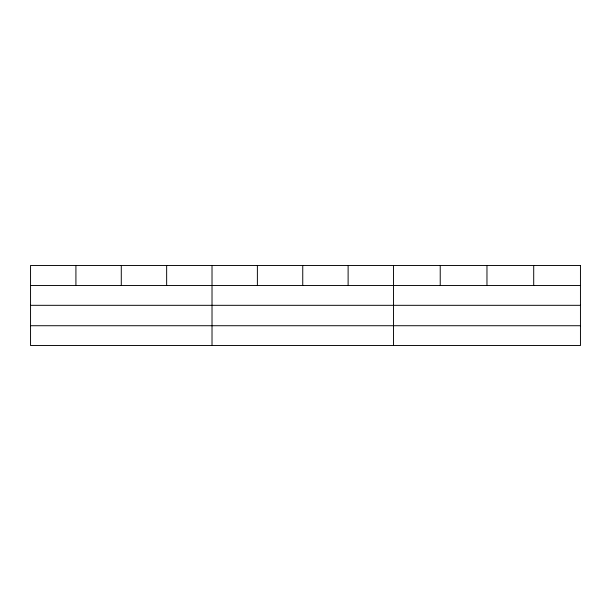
<?xml version="1.0" encoding="UTF-8"?>
<svg xmlns="http://www.w3.org/2000/svg" width="611" height="611" viewBox="0 0 611 611"><rect width="100%" height="100%" fill="white"/><g stroke="black" fill="none" stroke-linecap="round" stroke-linejoin="round"><path stroke-width="0.92" d="M30.55 285.505L580.45 285.505M30.55 305.317L580.45 305.317M30.55 325.724L580.45 325.724M533.708 265.464L533.708 285.505M486.967 265.464L486.967 285.505M440.226 265.464L440.226 285.505M393.484 265.464L393.484 345.536M348.117 265.464L348.117 285.505M302.75 265.464L302.75 285.505M257.384 265.464L257.384 285.505M212.017 265.464L212.017 345.536M166.65 265.464L166.65 285.505M121.284 265.464L121.284 285.505M75.917 265.464L75.917 285.505M580.45 265.464L30.55 265.464L30.55 345.536L580.45 345.536L580.45 265.464"/></g></svg>
